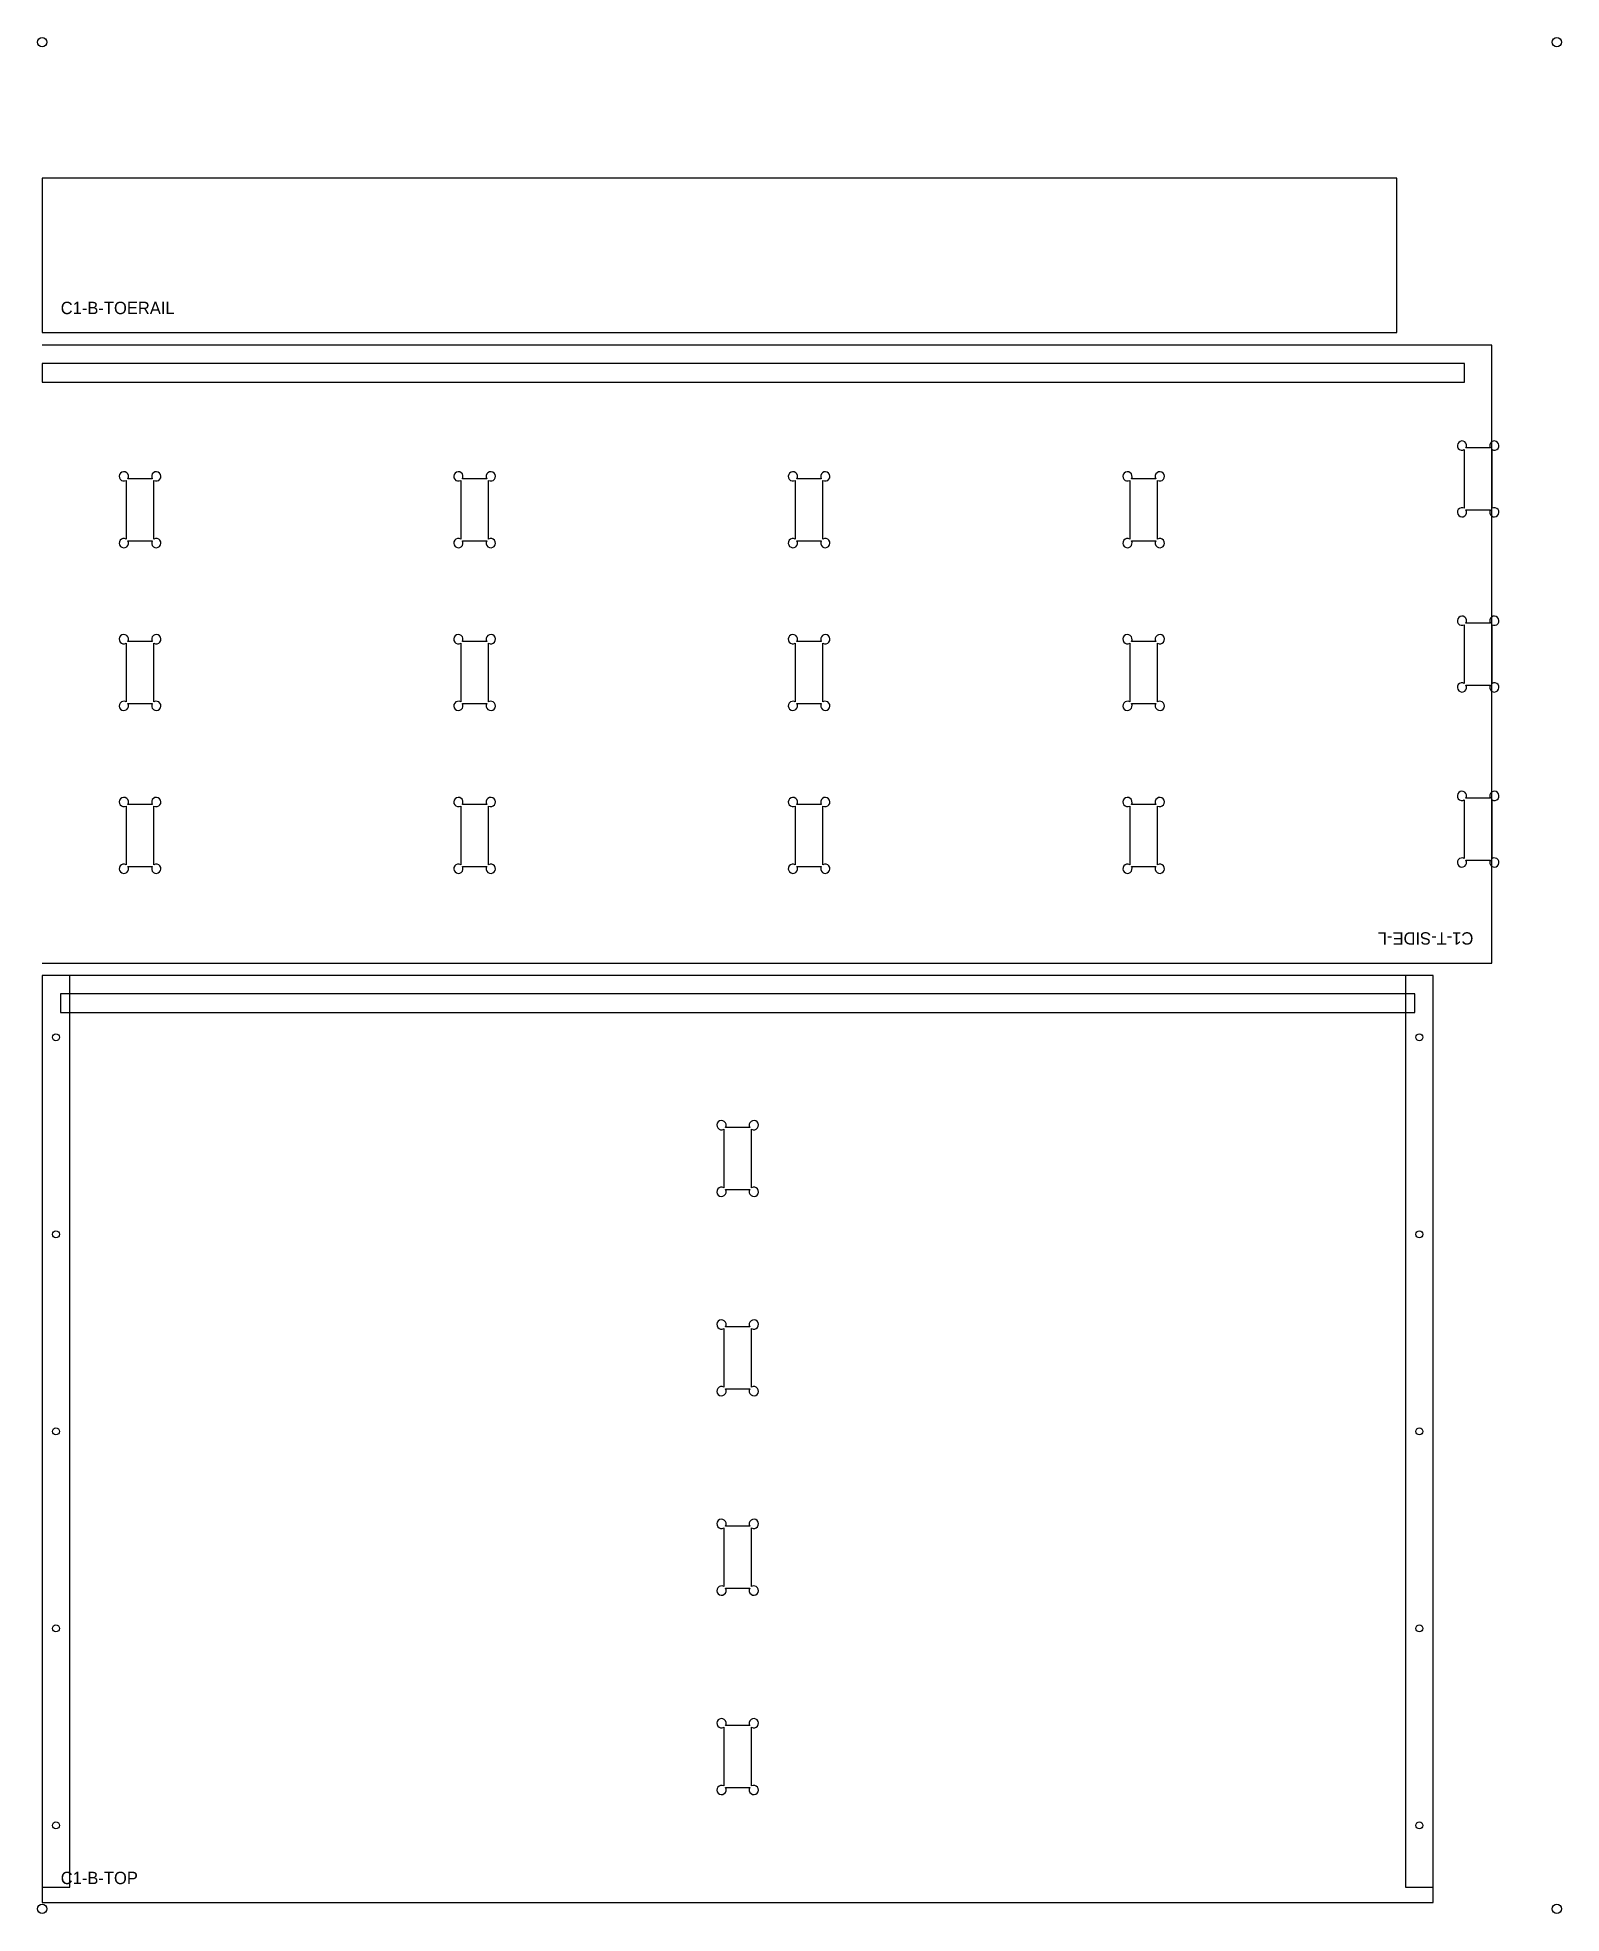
# Model space of a CAD drawing. Header units: millimetres. Extents: x -3 to 983, y 3 to 1217.
import ezdxf

# ---------------------------------------------------------------- set-up
doc = ezdxf.new("R2010")
doc.units = ezdxf.units.MM
for name, color, linetype in [('DRILL_4.5_THRU', 5, 'CONTINUOUS'), ('LABEL', 8, 'CONTINUOUS'), ('OUTLINE', 7, 'CONTINUOUS'), ('OUTLINE_OPEN', 7, 'CONTINUOUS'), ('POCKET_D4', 3, 'CONTINUOUS'), ('POCKET_D6', 3, 'CONTINUOUS'), ('THROUGH', 1, 'CONTINUOUS'), ('TILE_REG', 6, 'CONTINUOUS')]:
    doc.layers.add(name, color=color, linetype=linetype)

msp = doc.modelspace()

# ---------------------------------------------------------------- linework, layer by layer
at = {"layer": 'DRILL_4.5_THRU'}
for centre in [(8.9, 570), (891.1, 570), (8.9, 442.5), (891.1, 442.5), (8.9, 315), (891.1, 315), (8.9, 187.5), (891.1, 187.5), (8.9, 60), (891.1, 60)]:
    msp.add_circle(centre, 2.25, dxfattribs=at)
at = {"layer": 'OUTLINE'}
for points in [[(0, 1026), (876.4, 1026), (876.4, 1126), (0, 1126)], [(0, 10), (900, 10), (900, 610), (0, 610)]]:
    msp.add_lwpolyline(points, close=True, dxfattribs=at)
at = {"layer": 'OUTLINE_OPEN'}
msp.add_lwpolyline([(0, 618), (938, 618), (938, 1018), (0, 1018)], dxfattribs=at)
at = {"layer": 'POCKET_D4'}
for points in [[(0, 20), (17.875, 20), (17.875, 610), (0, 610)], [(882.125, 20), (900.075, 20), (900.075, 610), (882.125, 610)]]:
    msp.add_lwpolyline(points, close=True, dxfattribs=at)
at = {"layer": 'POCKET_D6'}
for points in [[(0, 994.025), (920.2, 994.025), (920.2, 1006.075), (0, 1006.075)], [(11.8, 586.025), (888.2, 586.025), (888.2, 598.075), (11.8, 598.075)]]:
    msp.add_lwpolyline(points, close=True, dxfattribs=at)
at = {"layer": 'THROUGH'}
for points in [[(936.976924, 911.258333, 7.595754), (938.075, 912.35641), (938.075, 950.310257, 7.595754), (936.976924, 951.408333), (921.223076, 951.408333, 7.595754), (920.125, 950.310257), (920.125, 912.35641, 7.595754), (921.223076, 911.258333)], [(71.216924, 891.341667, 7.595754), (72.315, 892.439743), (72.315, 930.39359, 7.595754), (71.216924, 931.491667), (55.463076, 931.491667, 7.595754), (54.365, 930.39359), (54.365, 892.439743, 7.595754), (55.463076, 891.341667)], [(287.656924, 891.341667, 7.595754), (288.755, 892.439743), (288.755, 930.39359, 7.595754), (287.656924, 931.491667), (271.903076, 931.491667, 7.595754), (270.805, 930.39359), (270.805, 892.439743, 7.595754), (271.903076, 891.341667)], [(504.096924, 891.341667, 7.595754), (505.195, 892.439743), (505.195, 930.39359, 7.595754), (504.096924, 931.491667), (488.343076, 931.491667, 7.595754), (487.245, 930.39359), (487.245, 892.439743, 7.595754), (488.343076, 891.341667)], [(720.536924, 891.341667, 7.595754), (721.635, 892.439743), (721.635, 930.39359, 7.595754), (720.536924, 931.491667), (704.783076, 931.491667, 7.595754), (703.685, 930.39359), (703.685, 892.439743, 7.595754), (704.783076, 891.341667)], [(936.976924, 797.925, 7.595754), (938.075, 799.023076), (938.075, 836.976924, 7.595754), (936.976924, 838.075), (921.223076, 838.075, 7.595754), (920.125, 836.976924), (920.125, 799.023076, 7.595754), (921.223076, 797.925)], [(71.216924, 785.975, 7.595754), (72.315, 787.073076), (72.315, 825.026924, 7.595754), (71.216924, 826.125), (55.463076, 826.125, 7.595754), (54.365, 825.026924), (54.365, 787.073076, 7.595754), (55.463076, 785.975)], [(287.656924, 785.975, 7.595754), (288.755, 787.073076), (288.755, 825.026924, 7.595754), (287.656924, 826.125), (271.903076, 826.125, 7.595754), (270.805, 825.026924), (270.805, 787.073076, 7.595754), (271.903076, 785.975)], [(504.096924, 785.975, 7.595754), (505.195, 787.073076), (505.195, 825.026924, 7.595754), (504.096924, 826.125), (488.343076, 826.125, 7.595754), (487.245, 825.026924), (487.245, 787.073076, 7.595754), (488.343076, 785.975)], [(720.536924, 785.975, 7.595754), (721.635, 787.073076), (721.635, 825.026924, 7.595754), (720.536924, 826.125), (704.783076, 826.125, 7.595754), (703.685, 825.026924), (703.685, 787.073076, 7.595754), (704.783076, 785.975)], [(936.976924, 684.591667, 7.595754), (938.075, 685.689743), (938.075, 723.64359, 7.595754), (936.976924, 724.741667), (921.223076, 724.741667, 7.595754), (920.125, 723.64359), (920.125, 685.689743, 7.595754), (921.223076, 684.591667)], [(71.216924, 680.608333, 7.595754), (72.315, 681.70641), (72.315, 719.660257, 7.595754), (71.216924, 720.758333), (55.463076, 720.758333, 7.595754), (54.365, 719.660257), (54.365, 681.70641, 7.595754), (55.463076, 680.608333)], [(287.656924, 680.608333, 7.595754), (288.755, 681.70641), (288.755, 719.660257, 7.595754), (287.656924, 720.758333), (271.903076, 720.758333, 7.595754), (270.805, 719.660257), (270.805, 681.70641, 7.595754), (271.903076, 680.608333)], [(504.096924, 680.608333, 7.595754), (505.195, 681.70641), (505.195, 719.660257, 7.595754), (504.096924, 720.758333), (488.343076, 720.758333, 7.595754), (487.245, 719.660257), (487.245, 681.70641, 7.595754), (488.343076, 680.608333)], [(720.536924, 680.608333, 7.595754), (721.635, 681.70641), (721.635, 719.660257, 7.595754), (720.536924, 720.758333), (704.783076, 720.758333, 7.595754), (703.685, 719.660257), (703.685, 681.70641, 7.595754), (704.783076, 680.608333)], [(441.025, 472.610576, 7.595754), (442.123076, 471.5125), (457.876924, 471.5125, 7.595754), (458.975, 472.610576), (458.975, 510.564424, 7.595754), (457.876924, 511.6625), (442.123076, 511.6625, 7.595754), (441.025, 510.564424)], [(441.025, 343.585576, 7.595754), (442.123076, 342.4875), (457.876924, 342.4875, 7.595754), (458.975, 343.585576), (458.975, 381.539424, 7.595754), (457.876924, 382.6375), (442.123076, 382.6375, 7.595754), (441.025, 381.539424)], [(441.025, 214.560576, 7.595754), (442.123076, 213.4625), (457.876924, 213.4625, 7.595754), (458.975, 214.560576), (458.975, 252.514424, 7.595754), (457.876924, 253.6125), (442.123076, 253.6125, 7.595754), (441.025, 252.514424)], [(441.025, 85.535576, 7.595754), (442.123076, 84.4375), (457.876924, 84.4375, 7.595754), (458.975, 85.535576), (458.975, 123.489424, 7.595754), (457.876924, 124.5875), (442.123076, 124.5875, 7.595754), (441.025, 123.489424)]]:
    msp.add_lwpolyline(points, format="xyb", close=True, dxfattribs=at)
at = {"layer": 'TILE_REG'}
for centre in [(0, 1214), (980, 1214), (0, 6), (980, 6)]:
    msp.add_circle(centre, 3, dxfattribs=at)

# ---------------------------------------------------------------- texts
at = {"layer": 'LABEL'}
for s, p in [('C1-B-TOERAIL', (12, 1038)), ('C1-B-TOP', (12, 22))]:
    msp.add_text(s, height=8, dxfattribs=at).set_placement(p)
msp.add_text('C1-T-SIDE-L', height=8, rotation=180, dxfattribs=at).set_placement((926, 638))

doc.saveas('drawing.dxf')
